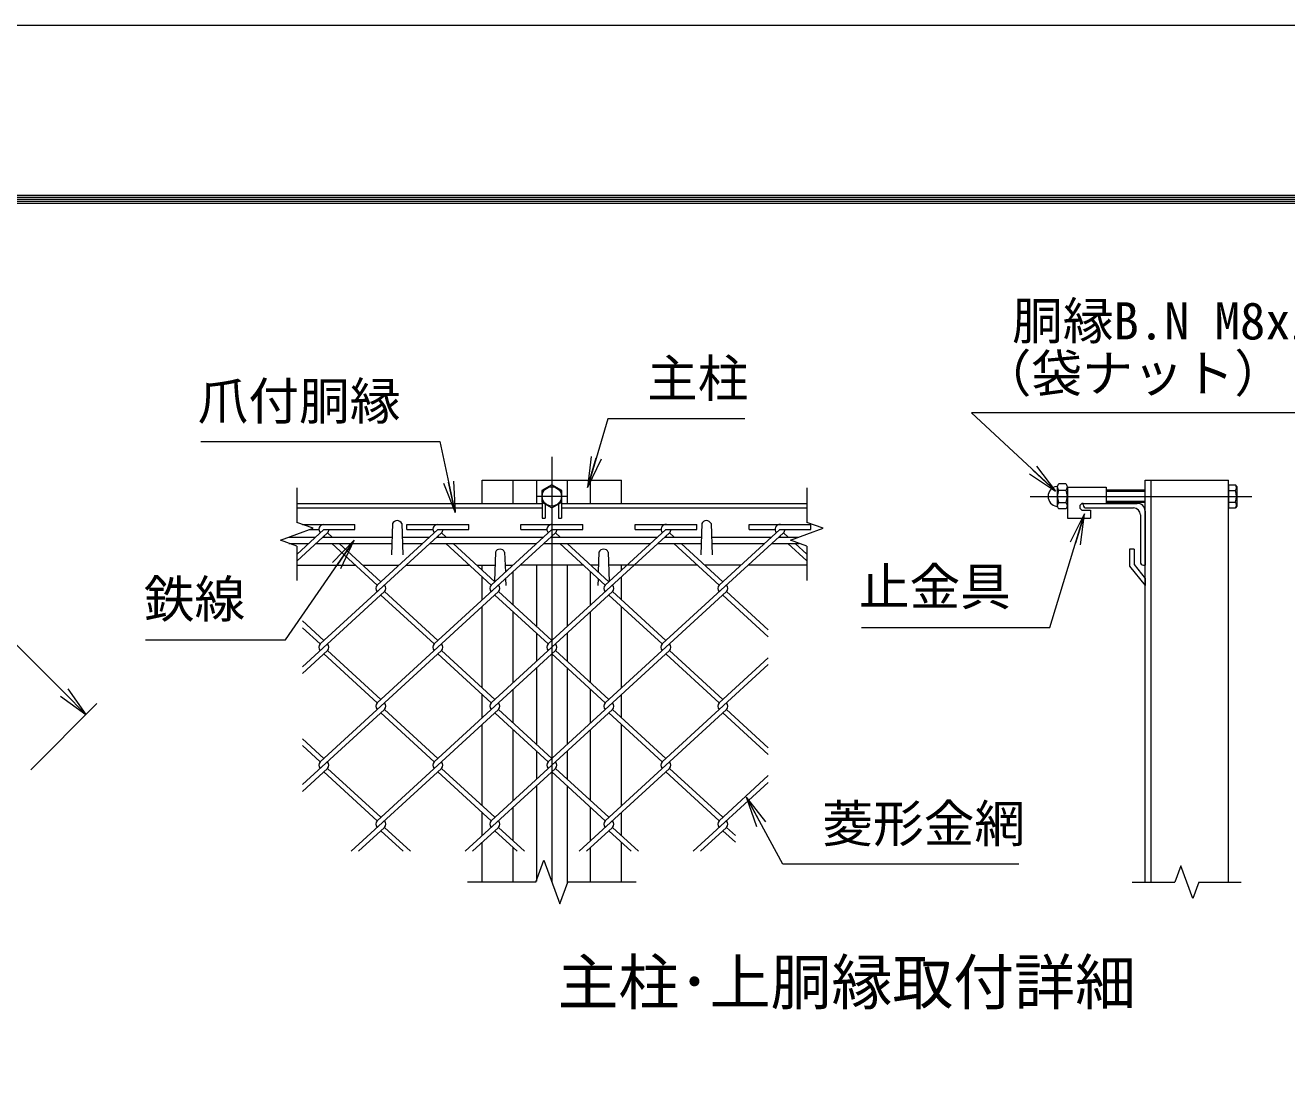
# Model space of a CAD drawing. Units: millimetres, scale not verified. Extents: x -8400 to 8400, y -5940 to 5940.
# Drawn here: x 1955 to 5219, y 3243 to 5940 of the extents above; entities that cross this region are included whole.
import ezdxf
from ezdxf.enums import TextEntityAlignment as Align

# ---------------------------------------------------------------- set-up
doc = ezdxf.new("R2010")
doc.units = ezdxf.units.MM
doc.header["$LTSCALE"] = 40
doc.linetypes.add('USER1', pattern=[50.8, 31.75, -6.35, 6.35, -6.35])
for name, color, linetype, lineweight in [('0-0_D-STR1', 1, 'Continuous', 18), ('0-1_D-BMK', 2, 'USER1', 13), ('0-4_D-STR-DIM', 7, 'Continuous', 9), ('0-5_0', 7, 'Continuous', 9), ('0-6_D-STR3', 3, 'Continuous', 13), ('0-7_D-STR2', 7, 'Continuous', 9), ('0-9_D-STR-TXT', 7, 'Continuous', 9), ('0-B_D-TTL', 7, 'Continuous', 9)]:
    doc.layers.add(name, color=color, linetype=linetype, lineweight=lineweight)
doc.layers.add('0-8_D-TTL-TXT', color=7, linetype='Continuous')
doc.styles.add('ＭＳ ゴシック', font='')
doc.styles.get('ＭＳ ゴシック').set_extended_font_data('MS Gothic')

# ---------------------------------------------------------------- blocks, each defined once
blk = doc.blocks.new('_Open')
at = {"layer": '0-5_0'}
blk.add_line((-40, 6.67), (0, 0), dxfattribs=at)
blk.add_lwpolyline([(-40, -6.67), (0, 0), (-40, 0)], dxfattribs=at)

msp = doc.modelspace()

# ---------------------------------------------------------------- linework, layer by layer
at = {"layer": '0-0_D-STR1'}
for p, q in [((3137.48, 4763.03), (3497.48, 4763.03)), ((3137.48, 4703.03), (3137.48, 4763.03)), ((3217.48, 4703.03), (3217.48, 4763.03)), ((3277.48, 4763.03), (3277.48, 4703.03)), ((3357.48, 4763.03), (3357.48, 4703.03)), ((3417.48, 4703.03), (3417.48, 4763.03)), ((3497.48, 4703.03), (3497.48, 4763.03)), ((4868.29, 3723.03), (4868.29, 4763.03)), ((5068.29, 3723.03), (5068.29, 4763.03)), ((2657.48, 4703.03), (3292.48, 4703.03)), ((3342.48, 4703.03), (3977.48, 4703.03)), ((4692.29, 4703.03), (4832.29, 4703.03)), ((4692.29, 4699.03), (4692.29, 4703.03)), ((2657.48, 4691.03), (3292.48, 4691.03)), ((3342.48, 4691.03), (3977.48, 4691.03)), ((4700.29, 4691.03), (4822.29, 4691.03)), ((4840.29, 4673.03), (4840.29, 4551.03)), ((4852.29, 4683.03), (4852.29, 4543.03)), ((2905.48, 4650.51), (2902.67, 4570.02)), ((2929.48, 4650.51), (2932.29, 4570.02)), ((3705.48, 4650.51), (3702.67, 4570.02)), ((3729.48, 4650.51), (3732.29, 4570.02)), ((3171.48, 4576.54), (3168.87, 4501.6)), ((3195.48, 4576.54), (3197.28, 4525.11)), ((3439.48, 4576.54), (3437.7, 4525.49)), ((3463.48, 4576.54), (3466.11, 4501.22)), ((4812.29, 4584.54), (4812.29, 4540.54)), ((4824.29, 4584.54), (4812.29, 4584.54)), ((4824.29, 4584.54), (4824.29, 4545.03)), ((2657.48, 4543.03), (2809.84, 4543.03)), ((2828.74, 4543.03), (2921.91, 4543.03)), ((2940.86, 4543.03), (3104.76, 4543.03)), ((3123.66, 4543.03), (3170.31, 4543.03)), ((3137.48, 4530.36), (3137.48, 4543.03)), ((3196.65, 4543.03), (3216.83, 4543.03)), ((3399.62, 4543.03), (3235.3, 4543.03)), ((3277.48, 4543.03), (3277.48, 4384.75)), ((3357.48, 4543.03), (3357.48, 4384.75)), ((3438.31, 4543.03), (3418.57, 4543.03)), ((3694.53, 4543.03), (3464.65, 4543.03)), ((3497.48, 4529.97), (3497.48, 4543.03)), ((3806.65, 4543.03), (3713.48, 4543.03)), ((3977.48, 4543.03), (3825.59, 4543.03)), ((4812.29, 4540.54), (4852.29, 4490.54)), ((4824.29, 4545.03), (4852.29, 4508.83)), ((4848.29, 4543.03), (4852.29, 4543.03)), ((3137.48, 4453.4), (3137.48, 4513.04)), ((3197.85, 4508.71), (3198.48, 4490.54)), ((3217.48, 4439.69), (3217.48, 4526.7)), ((3417.48, 4439.73), (3417.48, 4526.66)), ((3437.11, 4508.67), (3436.48, 4490.54)), ((3497.48, 4453.35), (3497.48, 4513.04)), ((4852.29, 4508.83), (4852.29, 4490.54)), ((3137.48, 4225.44), (3137.48, 4436.04)), ((3217.48, 4239.11), (3217.48, 4422.37)), ((3417.48, 4239.11), (3417.48, 4422.37)), ((3497.48, 4225.44), (3497.48, 4435.99)), ((3277.48, 4367.39), (3277.48, 4294.09)), ((3357.48, 4367.39), (3357.48, 4294.09)), ((3277.48, 4276.72), (3277.48, 4079.79)), ((3357.48, 4276.72), (3357.48, 4079.79)), ((3217.48, 4134.77), (3217.48, 4221.74)), ((3417.48, 4134.77), (3417.48, 4221.74)), ((3137.48, 4148.44), (3137.48, 4208.08)), ((3497.48, 4148.44), (3497.48, 4208.08)), ((3137.48, 3920.48), (3137.48, 4131.08)), ((3217.48, 3934.15), (3217.48, 4117.41)), ((3417.48, 3934.15), (3417.48, 4117.41)), ((3497.48, 3920.48), (3497.48, 4131.08)), ((3277.48, 4062.43), (3277.48, 3989.13)), ((3357.48, 4062.43), (3357.48, 3989.13)), ((3277.48, 3971.77), (3277.48, 3725.89)), ((3357.48, 3971.77), (3357.48, 3720.16)), ((3217.48, 3829.82), (3217.48, 3916.79)), ((3417.48, 3829.82), (3417.48, 3916.79)), ((3137.48, 3843.48), (3137.48, 3903.12)), ((3497.48, 3843.48), (3497.48, 3903.12)), ((3137.48, 3723.03), (3137.48, 3826.12)), ((3497.48, 3723.03), (3497.48, 3826.12)), ((3217.48, 3723.03), (3217.48, 3812.45)), ((3417.48, 3723.03), (3417.48, 3812.45))]:
    msp.add_line(p, q, dxfattribs=at)
msp.add_lwpolyline([(4852.29, 3723.03), (4852.29, 4763.03), (5068.29, 4763.03)], dxfattribs=at)
for centre, radius, start, end in [((4832.29, 4683.03), 20, 0, 90), ((4700.29, 4699.03), 8, 180, 270), ((4822.29, 4673.03), 18, 0, 90), ((2917.48, 4645.51), 13, 22.61986, 157.38014), ((3717.48, 4645.51), 13, 22.61986, 157.38014), ((3183.48, 4571.54), 13, 22.61986, 157.38014), ((3451.48, 4571.54), 13, 22.61986, 157.38014), ((4848.29, 4551.03), 8, 180, 270)]:
    msp.add_arc(centre, radius, start, end, dxfattribs=at)
at = {"layer": '0-1_D-BMK'}
for p, q in [((3317.48, 4823.03), (3317.48, 3723.03)), ((3357.48, 4721.03), (3277.48, 4721.03)), ((4555.36, 4721.03), (5128.29, 4721.03))]:
    msp.add_line(p, q, dxfattribs=at)
at = {"layer": '0-4_D-STR-DIM'}
for p, q in [((2055.61, 4213.36), (1410.28, 4858.69)), ((2657.48, 4743.03), (2657.48, 4653.81)), ((3977.48, 4743.03), (3977.48, 4653.81)), ((2615.2, 4607.64), (2699.77, 4638.42)), ((2699.77, 4638.42), (2657.48, 4653.81)), ((2657.48, 4592.25), (2615.2, 4607.64)), ((2657.48, 4592.25), (2657.48, 4503.03)), ((3977.48, 4592.25), (3977.48, 4503.03)), ((1969.28, 4013.9), (2140.46, 4185.08)), ((3276.44, 3723.03), (3296.96, 3779.41)), ((3296.96, 3779.41), (3338, 3666.65)), ((4944.9, 3765.31), (4929.51, 3723.03)), ((4975.69, 3680.74), (4944.9, 3765.31)), ((3276.44, 3723.03), (3099.48, 3723.03)), ((3338, 3666.65), (3358.53, 3723.03)), ((3535.48, 3723.03), (3358.53, 3723.03)), ((4819.29, 3723.03), (4929.51, 3723.03)), ((4991.08, 3723.03), (4975.69, 3680.74)), ((4991.08, 3723.03), (5101.29, 3723.03))]:
    msp.add_line(p, q, dxfattribs=at)
msp.add_lwpolyline([(3977.48, 4592.25), (3935.2, 4607.64), (4019.77, 4638.42), (3977.48, 4653.81)], dxfattribs=at)
at = {"layer": '0-6_D-STR3'}
for p, q in [((4625.29, 4745.96), (4625.29, 4696.58)), ((4625.29, 4745.96), (4625.29, 4696.58)), ((4647.29, 4753.43), (4629.29, 4753.43)), ((4629.29, 4737.23), (4647.29, 4737.23)), ((4651.29, 4745.96), (4651.29, 4696.58)), ((4651.29, 4745.96), (4651.29, 4696.58)), ((4651.29, 4745.03), (4751.29, 4745.03)), ((4651.29, 4745.03), (4651.29, 4665.03)), ((4751.29, 4745.03), (4751.29, 4703.03)), ((4852.29, 4737.03), (4751.29, 4737.03)), ((4852.29, 4734.03), (4751.29, 4734.03)), ((5068.29, 4751.05), (5086.71, 4751.05)), ((5068.29, 4751.05), (5068.29, 4691.01)), ((5068.29, 4736.04), (5086.71, 4736.04)), ((5089.49, 4746.23), (5086.71, 4751.05)), ((5089.49, 4746.23), (5089.49, 4695.83)), ((3292.48, 4705.44), (3292.48, 4665.03)), ((3300.48, 4700.82), (3300.48, 4665.03)), ((3334.48, 4700.82), (3334.48, 4665.03)), ((3342.48, 4705.44), (3342.48, 4665.03)), ((4629.29, 4704.83), (4647.29, 4704.83)), ((4692.29, 4703.03), (4751.29, 4703.03)), ((4852.29, 4708.03), (4751.29, 4708.03)), ((4852.29, 4705.03), (4751.29, 4705.03)), ((5068.29, 4706.02), (5086.71, 4706.02)), ((4647.29, 4688.63), (4629.29, 4688.63)), ((4692.29, 4685.03), (4711.29, 4685.03)), ((4711.29, 4685.03), (4711.29, 4665.03)), ((5068.29, 4691.01), (5086.71, 4691.01)), ((5089.49, 4695.83), (5086.71, 4691.01)), ((3292.48, 4665.03), (3300.48, 4665.03)), ((3334.48, 4665.03), (3342.48, 4665.03)), ((4651.29, 4665.03), (4711.29, 4665.03)), ((2636.84, 4615.51), (2706.11, 4615.51)), ((2725.05, 4615.51), (2904.26, 4615.51)), ((2930.7, 4615.51), (3001.02, 4615.51)), ((3019.97, 4615.51), (3295.93, 4615.51)), ((3314.4, 4615.51), (3590.84, 4615.51)), ((3609.31, 4615.51), (3704.26, 4615.51)), ((3730.7, 4615.51), (3885.75, 4615.51)), ((3904.7, 4615.51), (3956.84, 4615.51)), ((2637.51, 4599.51), (2688.65, 4599.51)), ((2707.59, 4599.51), (2903.7, 4599.51)), ((2931.26, 4599.51), (2983.56, 4599.51)), ((3002.5, 4599.51), (3278.47, 4599.51)), ((3296.94, 4599.51), (3573.38, 4599.51)), ((3591.85, 4599.51), (3703.7, 4599.51)), ((3731.26, 4599.51), (3868.29, 4599.51)), ((3887.24, 4599.51), (3957.51, 4599.51))]:
    msp.add_line(p, q, dxfattribs=at)
msp.add_lwpolyline([(3343.48, 4736.04), (3317.48, 4751.05), (3291.48, 4736.04), (3291.48, 4706.02), (3317.48, 4691.01), (3343.48, 4706.02)], close=True, dxfattribs=at)
msp.add_circle((3317.48, 4721.03), 25, dxfattribs=at)
for centre, radius, start, end in [((4627.29, 4721.03), 26, 97.16806, 262.83194), ((4623.8, 4748.81), 2, 277.16806, 350.16084), ((4635.45, 4745.33), 10.17, 127.21089, 232.78911), ((4660.1, 4721.03), 34.8, 152.26063, 207.73937), ((4641.14, 4745.33), 10.17, 307.21089, 52.78911), ((4616.49, 4721.03), 34.8, 332.26063, 27.73937), ((5075.74, 4743.54), 13.29, 325.61585, 34.38415), ((5039.35, 4721.03), 49.68, 342.4121, 17.5879), ((4635.49, 4696.73), 10.2, 127.42505, 232.57495), ((4641.1, 4696.73), 10.2, 307.42505, 52.57495), ((4692.29, 4694.03), 9, 90, 270), ((5075.74, 4698.51), 13.29, 325.61585, 34.38415), ((4623.8, 4693.25), 2, 16.57981, 82.83194)]:
    msp.add_arc(centre, radius, start, end, dxfattribs=at)
at = {"layer": '0-7_D-STR2'}
for p, q in [((2727.87, 4635.46), (2657.48, 4570.96)), ((2672.74, 4648.26), (2807.87, 4648.26)), ((2691.64, 4635.46), (2715.02, 4635.46)), ((2727.87, 4635.46), (2807.87, 4635.46)), ((2807.87, 4635.46), (2807.87, 4648.26)), ((3022.78, 4635.46), (2865.86, 4491.66)), ((2942.78, 4635.46), (2942.78, 4648.26)), ((2942.78, 4648.26), (3102.78, 4648.26)), ((2942.78, 4635.46), (3009.94, 4635.46)), ((3022.78, 4635.46), (3102.78, 4635.46)), ((3102.78, 4635.46), (3102.78, 4648.26)), ((3317.7, 4635.46), (3160.77, 4491.66)), ((3237.7, 4635.46), (3237.7, 4648.26)), ((3237.7, 4648.26), (3397.7, 4648.26)), ((3237.7, 4635.46), (3304.85, 4635.46)), ((3317.7, 4635.46), (3397.7, 4635.46)), ((3397.7, 4635.46), (3397.7, 4648.26)), ((3612.83, 4635.66), (3455.68, 4491.66)), ((3532.83, 4635.66), (3532.83, 4648.46)), ((3532.83, 4648.46), (3692.83, 4648.46)), ((3532.83, 4635.66), (3599.98, 4635.66)), ((3612.83, 4635.66), (3692.83, 4635.66)), ((3692.83, 4635.66), (3692.83, 4648.46)), ((3907.74, 4635.66), (3750.59, 4491.66)), ((3827.74, 4635.66), (3827.74, 4648.46)), ((3827.74, 4648.46), (3987.74, 4648.46)), ((3827.74, 4635.66), (3894.89, 4635.66)), ((3907.74, 4635.66), (3987.74, 4635.66)), ((3987.74, 4635.66), (3987.74, 4648.46)), ((3032.26, 4626.78), (2718.42, 4339.2)), ((2730.69, 4615.51), (2727.87, 4618.1)), ((3326.93, 4626.99), (3013.1, 4339.42)), ((3025.6, 4615.51), (3022.78, 4618.1)), ((3044.55, 4615.51), (3032.26, 4626.78)), ((3621.84, 4626.99), (3308.01, 4339.42)), ((3320.52, 4615.51), (3317.46, 4618.31)), ((3339.46, 4615.51), (3326.93, 4626.99)), ((3916.99, 4626.78), (3603.13, 4339.18)), ((3615.43, 4615.51), (3612.37, 4618.31)), ((3634.37, 4615.51), (3621.84, 4626.99)), ((3910.34, 4615.51), (3907.28, 4618.31)), ((3929.28, 4615.51), (3916.75, 4626.99)), ((2865.86, 4491.66), (2748.15, 4599.51)), ((2875.33, 4500.34), (2767.1, 4599.51)), ((3160.77, 4491.66), (3043.07, 4599.51)), ((3170.24, 4500.34), (3062.01, 4599.51)), ((3455.68, 4491.66), (3337.98, 4599.51)), ((3465.15, 4500.34), (3356.92, 4599.51)), ((3750.59, 4491.66), (3632.89, 4599.51)), ((3760.06, 4500.34), (3651.83, 4599.51)), ((3977.48, 4553.99), (3927.8, 4599.51)), ((3977.48, 4571.35), (3946.74, 4599.51)), ((2884.59, 4474.54), (2672.48, 4280.18)), ((3179.48, 4474.52), (2865.64, 4186.94)), ((3022.57, 4348.1), (2884.59, 4474.54)), ((3474.39, 4474.52), (3160.55, 4186.94)), ((3317.48, 4348.1), (3179.5, 4474.54)), ((3769.3, 4474.52), (3455.46, 4186.94)), ((3612.61, 4347.86), (3474.39, 4474.52)), ((3877.48, 4375.38), (3769.3, 4474.52)), ((3013.1, 4339.42), (2875.12, 4465.86)), ((3308.01, 4339.42), (3170.03, 4465.86)), ((3603.13, 4339.18), (3464.91, 4465.84)), ((3877.48, 4358.02), (3759.83, 4465.84)), ((2727.66, 4348.1), (2672.48, 4398.66)), ((2718.19, 4339.42), (2672.48, 4381.3)), ((2737.13, 4322.06), (2672.48, 4262.82)), ((3032.04, 4322.06), (2718.19, 4034.46)), ((2865.64, 4186.94), (2727.66, 4313.38)), ((2875.12, 4195.62), (2737.13, 4322.06)), ((3326.96, 4322.06), (3013.1, 4034.46)), ((3160.55, 4186.94), (3022.57, 4313.38)), ((3170.03, 4195.62), (3032.04, 4322.06)), ((3621.84, 4322.04), (3308.01, 4034.46)), ((3455.46, 4186.94), (3317.48, 4313.38)), ((3464.94, 4195.62), (3326.96, 4322.06)), ((3750.35, 4186.92), (3613.2, 4312.6)), ((3759.83, 4195.6), (3621.84, 4322.04)), ((3877.48, 4286.05), (3602.92, 4034.46)), ((3877.48, 4303.41), (3750.35, 4186.92)), ((2884.59, 4169.58), (2672.48, 3975.22)), ((3179.5, 4169.58), (2865.64, 3881.98)), ((3013.1, 4034.46), (2875.12, 4160.9)), ((3022.57, 4043.14), (2884.59, 4169.58)), ((3474.41, 4169.58), (3160.55, 3881.98)), ((3308.01, 4034.46), (3170.85, 4160.14)), ((3317.48, 4043.14), (3179.5, 4169.58)), ((3769.3, 4169.56), (3455.46, 3881.98)), ((3602.92, 4034.46), (3464.94, 4160.9)), ((3612.39, 4043.14), (3474.41, 4169.58)), ((3877.48, 4053.06), (3759.83, 4160.88)), ((3877.48, 4070.42), (3769.3, 4169.56)), ((2727.66, 4043.14), (2672.48, 4093.7)), ((2718.19, 4034.46), (2672.48, 4076.34)), ((2737.13, 4017.1), (2672.48, 3957.86)), ((2875.12, 3890.66), (2737.13, 4017.1)), ((3032.04, 4017.1), (2798.43, 3803.03)), ((3170.03, 3890.66), (3032.04, 4017.1)), ((3326.96, 4017.1), (3093.34, 3803.03)), ((3464.94, 3890.66), (3326.96, 4017.1)), ((3621.87, 4017.1), (3388.25, 3803.03)), ((3759.85, 3890.66), (3621.87, 4017.1)), ((2865.64, 3881.98), (2727.66, 4008.42)), ((3160.55, 3881.98), (3022.57, 4008.42)), ((3455.46, 3881.98), (3317.48, 4008.42)), ((3750.38, 3881.98), (3612.39, 4008.42)), ((3877.48, 3998.45), (3750.38, 3881.98)), ((3877.48, 3981.09), (3683.16, 3803.03)), ((2884.59, 3864.62), (2817.37, 3803.03)), ((2932.86, 3803.03), (2875.12, 3855.94)), ((2951.81, 3803.03), (2884.59, 3864.62)), ((3179.5, 3864.62), (3112.28, 3803.03)), ((3227.77, 3803.03), (3170.03, 3855.94)), ((3246.72, 3803.03), (3179.5, 3864.62)), ((3474.41, 3864.62), (3407.19, 3803.03)), ((3522.68, 3803.03), (3464.94, 3855.94)), ((3541.63, 3803.03), (3474.41, 3864.62)), ((3769.32, 3864.62), (3702.11, 3803.03)), ((3792.48, 3826.04), (3759.85, 3855.94)), ((3792.48, 3843.4), (3769.32, 3864.62))]:
    msp.add_line(p, q, dxfattribs=at)
msp.add_lwpolyline([(2749.64, 4615.51), (2737.35, 4626.78), (2657.48, 4553.6)], dxfattribs=at)
for centre, start, end in [((2727.87, 4635.46), 95, 222.5), ((2727.87, 4635.46), 317.5, 0), ((3022.78, 4635.46), 95, 222.5), ((3022.78, 4635.46), 317.5, 0), ((3317.7, 4635.46), 85, 222.5), ((3317.7, 4635.46), 317.5, 0), ((3612.83, 4635.66), 85, 222.5), ((3612.61, 4635.46), 317.5, 0.89905), ((3907.74, 4635.66), 85, 222.5), ((3907.52, 4635.46), 317.5, 0.89905), ((2875.33, 4482.98), 137.5, 222.5), ((2875.33, 4482.98), 317.5, 42.5), ((3170.24, 4482.98), 137.5, 222.5), ((3170.24, 4482.98), 317.5, 42.5), ((3465.15, 4482.98), 137.5, 222.5), ((3465.15, 4482.98), 317.5, 42.5), ((3760.06, 4482.98), 137.5, 222.5), ((3760.06, 4482.98), 317.5, 42.5), ((2727.87, 4330.5), 137.5, 222.5), ((2727.87, 4330.5), 317.5, 42.5), ((3022.78, 4330.5), 137.5, 222.5), ((3022.78, 4330.5), 317.5, 42.5), ((3317.7, 4330.5), 137.5, 222.5), ((3317.7, 4330.5), 317.5, 42.5), ((3612.61, 4330.5), 137.5, 222.5), ((3612.61, 4330.5), 317.5, 42.5), ((2875.12, 4178.26), 137.5, 222.5), ((2875.12, 4178.26), 317.5, 42.5), ((3170.03, 4178.26), 137.5, 222.5), ((3170.03, 4178.26), 317.5, 42.5), ((3465.15, 4178.02), 137.5, 222.5), ((3465.15, 4178.02), 317.5, 42.5), ((3760.06, 4178.02), 137.5, 222.5), ((3760.06, 4178.02), 317.5, 42.5), ((2727.64, 4025.76), 137.5, 222.5), ((2727.64, 4025.76), 317.5, 42.5), ((3022.55, 4025.76), 137.5, 222.5), ((3022.55, 4025.76), 317.5, 42.5), ((3317.46, 4025.76), 137.5, 222.5), ((3317.46, 4025.76), 317.5, 42.5), ((3612.37, 4025.76), 137.5, 222.5), ((3612.37, 4025.76), 317.5, 42.5), ((2875.12, 3873.3), 137.5, 222.5), ((2875.12, 3873.3), 317.5, 42.5), ((3170.03, 3873.3), 137.5, 222.5), ((3170.03, 3873.3), 317.5, 42.5), ((3465.15, 3873.06), 137.5, 222.5), ((3465.15, 3873.06), 317.5, 42.5), ((3760.06, 3873.06), 137.5, 222.5), ((3760.06, 3873.06), 317.5, 42.5)]:
    msp.add_arc(centre, 12.85, start, end, dxfattribs=at)
at = {"layer": '0-9_D-STR-TXT'}
for points in [[(5410.41, 4936.81), (4403.49, 4936.81), (4619.41, 4736.14)], [(3816.66, 4922.04), (3462.02, 4922.04), (3410.54, 4745.85)], [(2409.32, 4862.76), (3027.42, 4862.76), (3066.83, 4681.65)], [(4118.32, 4381.94), (4605.95, 4381.94), (4695.18, 4674.15)], [(2266.46, 4349.72), (2628.2, 4349.72), (2805.33, 4606.33)], [(4525.97, 3769.21), (3914.99, 3769.21), (3822.26, 3941.13)]]:
    msp.add_lwpolyline(points, dxfattribs=at)
at = {"layer": '0-B_D-TTL', "color": 2, "lineweight": 18}
msp.add_lwpolyline([(-8400, 5940), (8400, 5940), (8400, -5940), (-8400, -5940)], close=True, dxfattribs=at)
at = {"layer": '0-B_D-TTL'}
for points in [[(-7860, 5500), (7860, 5500), (7860, -5500), (-7860, -5500)], [(-7855, 5495), (7855, 5495), (7855, -5495), (-7855, -5495)], [(-7850, 5490), (7850, 5490), (7850, -5490), (-7850, -5490)], [(-7845, 5485), (7845, 5485), (7845, -5485), (-7845, -5485)], [(-7840, 5480), (7840, 5480), (7840, -5480), (-7840, -5480)]]:
    msp.add_lwpolyline(points, close=True, dxfattribs=at)

# ---------------------------------------------------------------- block references
at = {"layer": '0-4_D-STR-DIM', "xscale": 2, "yscale": 2, "rotation": 315}
msp.add_blockref('_Open', (2112.17, 4156.8), dxfattribs=at)
at = {"layer": '0-9_D-STR-TXT', "xscale": 2, "yscale": 2}
for p, rotation in [((3409.97, 4743.93), 253.7123), ((4620.88, 4734.78), 317.09684), ((3067.26, 4679.69), 282.27872), ((4695.77, 4676.06), 73.01941), ((2806.47, 4607.98), 55.3852), ((3821.31, 3942.89), 118.34149)]:
    msp.add_blockref('_Open', p, dxfattribs=dict(at, rotation=rotation))

# ---------------------------------------------------------------- texts
at = {"layer": '0-8_D-TTL-TXT', "style": 'ＭＳ ゴシック'}
msp.add_text('主柱･上胴縁取付詳細', height=115.5, dxfattribs=at).set_placement((3332.08, 3371.82), align=Align.BOTTOM_LEFT)
at = {"layer": '0-9_D-STR-TXT', "style": 'ＭＳ ゴシック'}
for s, p in [('胴縁B.N M8x109', (4508.38, 5098.26)), ('（袋ナット）', (4427.17, 4962.49)), ('主柱', (3563.86, 4949.5)), ('爪付胴縁', (2401.2, 4890.72)), ('止金具', (4111.72, 4410.41)), ('鉄線', (2261.89, 4378.44)), ('菱形金網', (4017.34, 3797.68))]:
    msp.add_text(s, height=96.19, dxfattribs=at).set_placement(p, align=Align.BOTTOM_LEFT)

doc.saveas('drawing.dxf')
